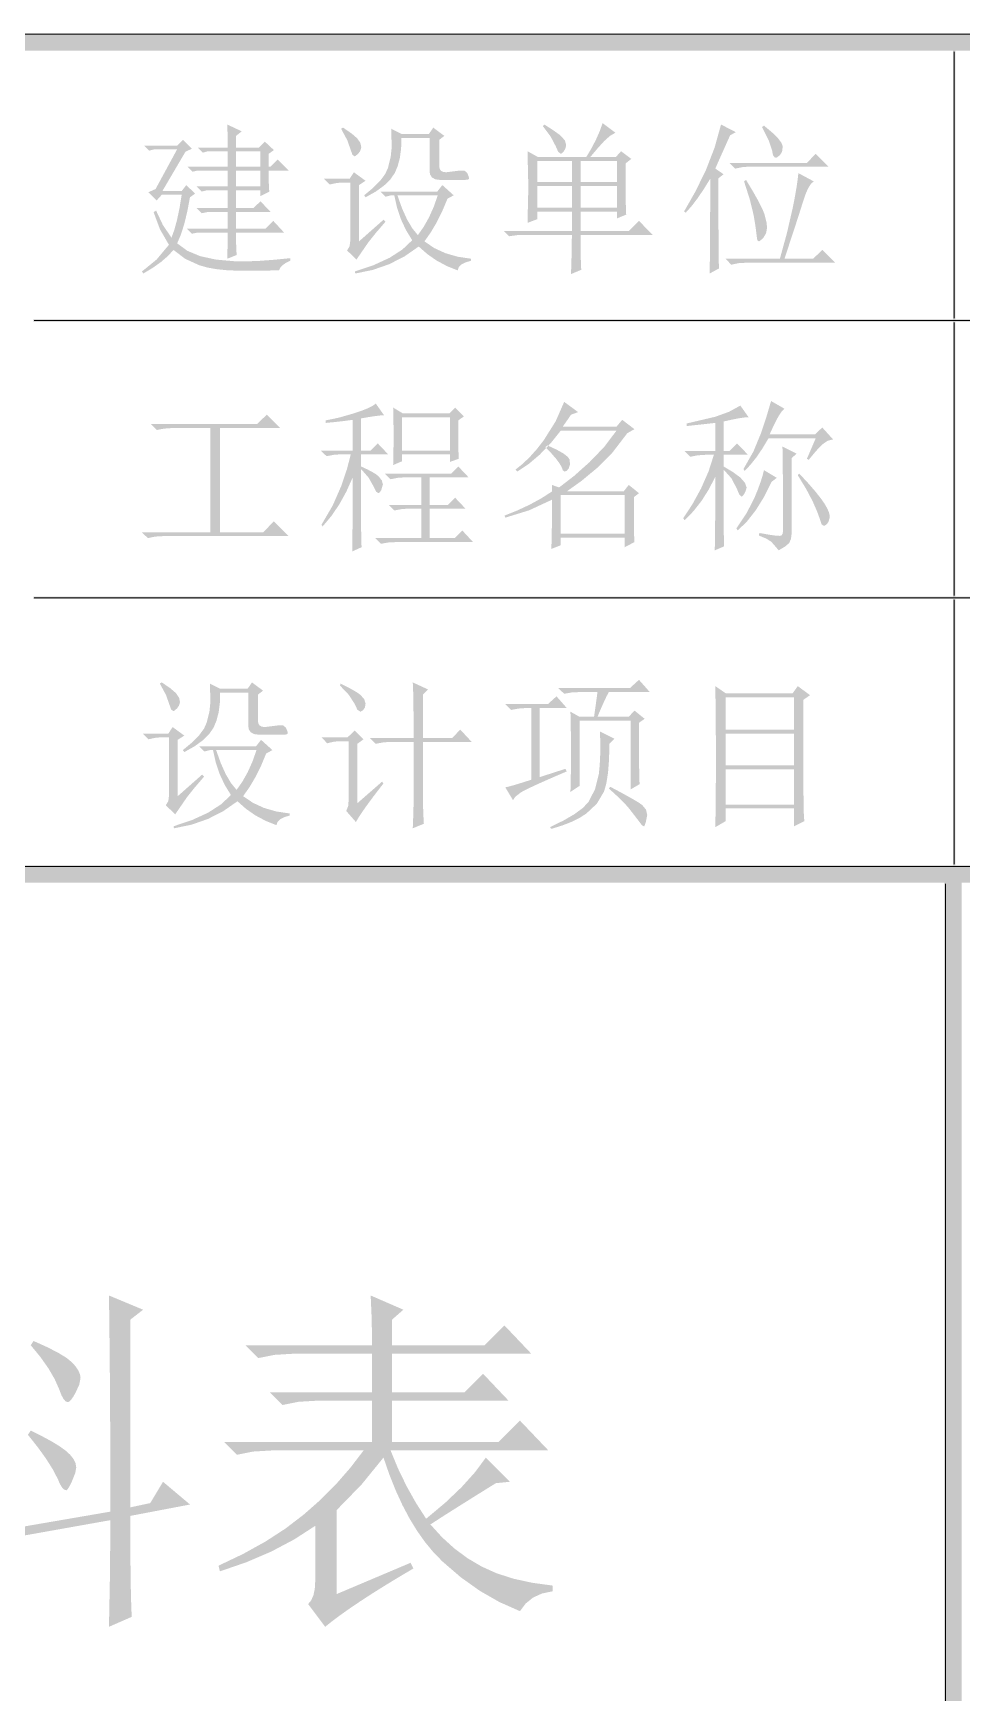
# Model space of a CAD drawing. Header units: millimetres. Extents: x 0 to 169, y 13 to 258.
# Drawn here: x 82.74 to 100.74, y 225.94 to 258.11 of the extents above; entities that cross this region are included whole.
import ezdxf

# ---------------------------------------------------------------- set-up
doc = ezdxf.new("R2010")
doc.units = ezdxf.units.MM

msp = doc.modelspace()

# ---------------------------------------------------------------- hatches: boundary and pattern name
h = msp.add_hatch(color=0)
h.dxf.hatch_style = 2
h.paths.add_polyline_path([(0, 257.767226), (168.994667, 257.767226), (168.994667, 258.105892), (0, 258.105892)])
h = msp.add_hatch(color=0)
h.dxf.hatch_style = 2
h.paths.add_polyline_path([(0.338667, 257.767226), (168.994667, 257.767226), (168.994667, 258.105892), (0.338667, 258.105892)])
h = msp.add_hatch(color=0)
h.dxf.hatch_style = 2
h.paths.add_polyline_path([(100.566361, 252.560226), (100.608694, 252.560226), (100.608694, 257.767226), (100.566361, 257.767226)])
h = msp.add_hatch(color=0)
h.paths.add_polyline_path([(85.775712, 254.92516), (85.723002, 254.646107), (85.664091, 254.404261), (85.598978, 254.199623), (85.527665, 254.032191), (85.726102, 253.887497), (85.974149, 253.784144), (86.279385, 253.717998), (86.646632, 253.684925), (86.862639, 253.682772), (87.113787, 253.692505), (87.400074, 253.713606), (87.721502, 253.745559), (87.721502, 253.69595), (87.638992, 253.656589), (87.574052, 253.612578), (87.527715, 253.5634), (87.501016, 253.508536), (87.119299, 253.503713), (86.696241, 253.503024), (86.482387, 253.512412), (86.287653, 253.532652), (86.112556, 253.564261), (85.957613, 253.607755), (85.684072, 253.731779), (85.456007, 253.905411), (85.348434, 253.787417), (85.215539, 253.672523), (85.056807, 253.559696), (84.871719, 253.447903), (84.844158, 253.486488), (85.13079, 253.720754), (85.367812, 254.00463), (85.19418, 254.305043), (85.070156, 254.638528), (85.119766, 254.666089), (85.252057, 254.385658), (85.417422, 254.142434), (85.473232, 254.296516), (85.524909, 254.486255), (85.572451, 254.712167), (85.615859, 254.974769), (85.230009, 254.974769), (85.13079, 254.864526), (84.970937, 255.024378), (85.108741, 255.085012), (85.527665, 255.856714), (85.092205, 255.856714), (84.981962, 255.829153), (84.882743, 255.928372), (85.527665, 255.928372), (85.637908, 256.038615), (85.814297, 255.867738), (85.687517, 255.807104), (85.241033, 255.046427), (85.615859, 255.046427), (85.704054, 255.162182), (85.874931, 254.996818)])
h.paths.add_polyline_path([(87.302578, 255.443302), (87.30275, 255.31213), (87.303956, 255.200078), (87.307229, 255.107664), (87.313602, 255.035403), (87.142726, 254.947208), (87.142726, 255.062964), (86.668681, 255.062964), (86.668681, 254.715698), (87.004922, 254.715698), (87.142726, 254.84799), (87.341163, 254.638528), (86.668681, 254.638528), (86.668681, 254.318823), (87.241944, 254.318823), (87.390773, 254.467651), (87.600234, 254.241653), (86.668681, 254.241653), (86.670059, 254.032191), (86.679705, 253.806193), (86.497804, 253.734535), (86.505383, 254.002563), (86.508828, 254.241653), (85.92454, 254.241653), (85.814297, 254.219604), (85.715078, 254.318823), (86.508828, 254.318823), (86.508828, 254.638528), (86.111953, 254.638528), (86.00171, 254.616479), (85.902491, 254.715698), (86.508828, 254.715698), (86.508828, 255.062964), (86.111953, 255.062964), (86.00171, 255.035403), (85.902491, 255.134622), (86.508828, 255.134622), (86.508828, 255.443302), (85.92454, 255.443302), (85.825321, 255.421253), (85.726102, 255.520472), (86.508828, 255.520472), (86.508828, 255.818128), (86.122977, 255.818128), (86.023759, 255.790568), (85.92454, 255.889786), (86.508828, 255.889786), (86.505383, 256.133699), (86.497804, 256.336271), (86.778924, 256.203979), (86.668681, 256.115785), (86.668681, 255.889786), (87.115165, 255.889786), (87.225408, 256.005542), (87.401797, 255.840177), (87.302578, 255.768519), (87.302578, 255.520472), (87.341163, 255.520472), (87.473455, 255.658276), (87.688429, 255.443302)])
h.paths.add_polyline_path([(86.668681, 255.818128), (86.668681, 255.520472), (87.142726, 255.520472), (87.142726, 255.818128)])
h.paths.add_polyline_path([(86.668681, 255.443302), (86.668681, 255.134622), (87.142726, 255.134622), (87.142726, 255.443302)])
h = msp.add_hatch(color=0)
h.paths.add_polyline_path([(88.70509, 256.253589), (88.743675, 256.275637), (88.910418, 256.160571), (89.019283, 256.066175), (89.078539, 255.97867), (89.096453, 255.895299), (89.076472, 255.823641), (89.035819, 255.768519), (88.990344, 255.731312), (88.969674, 255.71891), (88.924887, 255.748538), (88.892503, 255.840177), (88.825669, 256.030346)])
h.paths.add_polyline_path([(89.052356, 254.070776), (89.526401, 254.4897), (89.564986, 254.451115), (89.383085, 254.240275), (89.234257, 254.05424), (89.002747, 253.717998), (88.820845, 253.894387), (88.869766, 253.97638), (88.881479, 254.070776), (88.881479, 255.211792), (88.721627, 255.211792), (88.611384, 255.200767), (88.484604, 255.173207), (88.374361, 255.28345), (88.870455, 255.28345), (88.953137, 255.410229), (89.179135, 255.244865), (89.052356, 255.162182)])
h.paths.add_polyline_path([(89.796497, 254.963745), (89.886414, 254.710616), (89.982532, 254.497279), (90.084851, 254.324249), (90.193372, 254.192043), (90.30482, 254.351379), (90.406967, 254.532419), (90.498779, 254.736196), (90.579222, 254.963745)])
h.paths.add_polyline_path([(89.465767, 255.035403), (90.568198, 255.035403), (90.667417, 255.162182), (90.887903, 254.963745), (90.766635, 254.897599), (90.667417, 254.659887), (90.55993, 254.442846), (90.444174, 254.246476), (90.320151, 254.070776), (90.510234, 253.941499), (90.724605, 253.842711), (90.962747, 253.773895), (91.224144, 253.734535), (91.224144, 253.69595), (91.114676, 253.662791), (91.034664, 253.620847), (90.984624, 253.569601), (90.965073, 253.508536), (90.753286, 253.593286), (90.556485, 253.698706), (90.375186, 253.824796), (90.209908, 253.971557), (89.934903, 253.780441), (89.638711, 253.629115), (89.320815, 253.518097), (88.980698, 253.447903), (88.969674, 253.486488), (89.336662, 253.610684), (89.644223, 253.752449), (89.892873, 253.912818), (90.083128, 254.092825), (89.962206, 254.290142), (89.86402, 254.501413), (89.788573, 254.726119), (89.735863, 254.963745), (89.675229, 254.963745), (89.564986, 254.936184)])
h.paths.add_polyline_path([(90.606783, 255.531497), (90.615051, 255.477667), (90.639856, 255.439857), (90.681197, 255.41755), (90.739075, 255.410229), (91.003658, 255.443302), (91.093919, 255.443991), (91.146974, 255.399205), (91.174535, 255.338571), (91.185559, 255.294474), (91.177291, 255.274492), (91.152486, 255.266913), (91.120274, 255.263726), (91.056023, 255.26209), (90.958699, 255.261487), (90.827269, 255.261401), (90.628832, 255.261401), (90.531766, 255.273803), (90.464156, 255.31101), (90.426518, 255.373022), (90.41937, 255.459839), (90.41937, 256.0772), (89.873667, 256.0772), (89.868585, 255.876695), (89.845417, 255.696861), (89.804679, 255.537698), (89.746887, 255.399205), (89.661277, 255.2732), (89.537425, 255.151847), (89.376367, 255.035661), (89.179135, 254.92516), (89.151575, 254.963745), (89.329342, 255.111626), (89.465767, 255.249688), (89.560852, 255.378448), (89.614595, 255.498424), (89.666961, 255.714087), (89.686253, 255.900811), (89.675229, 256.253589), (89.873667, 256.15437), (90.408345, 256.15437), (90.491028, 256.275637), (90.706002, 256.115785), (90.606783, 256.038615)])
h = msp.add_hatch(color=0)
h.paths.add_polyline_path([(92.505389, 255.630715), (92.505389, 255.222816), (93.177872, 255.222816), (93.177872, 255.630715)])
h.paths.add_polyline_path([(93.348748, 255.630715), (93.348748, 255.222816), (94.054304, 255.222816), (94.054304, 255.630715)])
h.paths.add_polyline_path([(92.505389, 255.145646), (92.505389, 254.726722), (93.177872, 254.726722), (93.177872, 255.145646)])
h.paths.add_polyline_path([(93.348748, 255.145646), (93.348748, 254.726722), (94.054304, 254.726722), (94.054304, 255.145646)])
h.paths.add_polyline_path([(92.615632, 256.303198), (92.643193, 256.336271), (92.803045, 256.234296), (92.946361, 256.132321), (93.042135, 256.029657), (93.067628, 255.939396), (93.051092, 255.865671), (93.018019, 255.812616), (92.984257, 255.778165), (92.962898, 255.768519), (92.913288, 255.805726), (92.863679, 255.917347), (92.76446, 256.106138)])
h.paths.add_polyline_path([(93.348748, 254.192043), (93.348921, 253.958294), (93.350126, 253.768986), (93.353399, 253.623086), (93.359773, 253.519561), (93.161335, 253.436878), (93.173737, 253.8434), (93.177872, 254.192043), (92.119538, 254.192043), (91.959686, 254.169995), (91.860467, 254.269214), (93.177872, 254.269214), (93.177872, 254.649552), (92.505389, 254.649552), (92.505389, 254.500724), (92.317976, 254.429066), (92.334512, 255.123597), (92.317976, 255.818128), (92.516413, 255.707885), (93.458991, 255.707885), (93.545808, 255.853957), (93.640892, 256.033102), (93.719441, 256.210869), (93.773184, 256.363832), (94.021231, 256.176418), (93.915122, 256.114407), (93.800745, 256.011054), (93.676721, 255.873939), (93.536161, 255.707885), (94.032255, 255.707885), (94.131474, 255.818128), (94.329911, 255.6693), (94.219668, 255.581106), (94.219841, 255.23384), (94.221046, 254.95272), (94.224319, 254.737747), (94.230693, 254.588918), (94.054304, 254.51726), (94.054304, 254.649552), (93.348748, 254.649552), (93.348748, 254.269214), (94.280302, 254.269214), (94.47874, 254.467651), (94.748835, 254.192043)])
h = msp.add_hatch(color=0)
h.paths.add_polyline_path([(95.848179, 253.447903), (95.850235, 253.559556), (95.852227, 253.704476), (95.854089, 253.882857), (95.855758, 254.094892), (95.857168, 254.340775), (95.858256, 254.620699), (95.858956, 254.93486), (95.859203, 255.28345), (95.730873, 255.077864), (95.609778, 254.899666), (95.494884, 254.749374), (95.385158, 254.627503), (95.352085, 254.649552), (95.572571, 255.03747), (95.776521, 255.454326), (95.945331, 255.891164), (96.068665, 256.336271), (96.355297, 256.187443), (96.245054, 256.126809), (96.152208, 255.91907), (96.072799, 255.742336), (96.007859, 255.596609), (95.958422, 255.481887), (96.118274, 255.371644), (96.019056, 255.294474), (96.019077, 254.941761), (96.019228, 254.627676), (96.019637, 254.35209), (96.020434, 254.114873), (96.021747, 253.915897), (96.023706, 253.755033), (96.026441, 253.632151), (96.03008, 253.547122)])
h.paths.add_polyline_path([(96.862415, 256.286661), (96.901, 256.314222), (97.057063, 256.183911), (97.169717, 256.073755), (97.238964, 255.983235), (97.264802, 255.911835), (97.251711, 255.807793), (97.209681, 255.740958), (97.159382, 255.703751), (97.138023, 255.691349), (97.108136, 255.699703), (97.084968, 255.725111), (97.069035, 255.768088), (97.060852, 255.829153), (96.990572, 256.035169)])
h.paths.add_polyline_path([(96.228517, 255.59213), (97.733335, 255.59213), (97.904212, 255.768519), (98.152259, 255.520472), (96.625392, 255.520472), (96.480698, 255.509448), (96.344273, 255.481887)])
h.paths.add_polyline_path([(96.515149, 255.23384), (96.553734, 255.261401), (96.691108, 255.033163), (96.796958, 254.845234), (96.870769, 254.698645), (96.912024, 254.594431), (96.949231, 254.44698), (96.961634, 254.340872), (96.942341, 254.22925), (96.889976, 254.142434), (96.833476, 254.088002), (96.801781, 254.070776), (96.772153, 254.091447), (96.763196, 254.153458), (96.741148, 254.331914), (96.702562, 254.572382), (96.629526, 254.874172)])
h.paths.add_polyline_path([(97.56797, 255.393693), (97.865627, 255.23384), (97.808697, 255.182078), (97.753317, 255.092591), (97.69897, 254.964864), (97.645141, 254.79838), (97.580028, 254.592622), (97.500447, 254.347073), (97.406396, 254.061216), (97.297875, 253.734535), (97.854602, 253.734535), (98.030991, 253.905411), (98.279038, 253.657365), (96.564759, 253.657365), (96.407662, 253.648407), (96.267102, 253.61878), (96.156859, 253.734535), (97.209681, 253.734535), (97.346106, 254.231317), (97.457727, 254.715698), (97.501308, 254.937907), (97.53352, 255.124975), (97.555396, 255.276904)])
h = msp.add_hatch(color=0)
h.dxf.hatch_style = 2
h.paths.add_polyline_path([(82.736972, 252.517892), (168.656, 252.517892), (168.656, 252.560226), (82.736972, 252.560226)])
h = msp.add_hatch(color=0)
h.dxf.hatch_style = 2
h.paths.add_polyline_path([(100.566361, 247.183892), (100.608694, 247.183892), (100.608694, 252.517892), (100.566361, 252.517892)])
h = msp.add_hatch(color=0)
h.paths.add_polyline_path([(89.713814, 249.73624), (89.724839, 250.298479), (89.713814, 250.849694), (89.895715, 250.739451), (90.80522, 250.739451), (90.915464, 250.849694), (91.08634, 250.678818), (90.976097, 250.601648), (90.976269, 250.341198), (90.977475, 250.130359), (90.980748, 249.969128), (90.987122, 249.857507), (90.816245, 249.796873), (90.816245, 249.945701), (89.884691, 249.945701), (89.884691, 249.807898)])
h.paths.add_polyline_path([(89.884691, 250.662281), (89.884691, 250.017359), (90.816245, 250.017359), (90.816245, 250.662281)])
h.paths.add_polyline_path([(89.54845, 249.570875), (90.838293, 249.570875), (90.976097, 249.708679), (91.174535, 249.499217), (90.41937, 249.499217), (90.41937, 248.964538), (90.77766, 248.964538), (90.915464, 249.102342), (91.113901, 248.89288), (90.41937, 248.89288), (90.41937, 248.319616), (90.904439, 248.319616), (91.053267, 248.468444), (91.262729, 248.242446), (89.774448, 248.242446), (89.617352, 248.234178), (89.476792, 248.209373), (89.366549, 248.319616), (90.259517, 248.319616), (90.259517, 248.89288), (90.033519, 248.89288), (89.876423, 248.881856), (89.735863, 248.854295), (89.62562, 248.964538), (90.259517, 248.964538), (90.259517, 249.499217), (89.961861, 249.499217), (89.804765, 249.488193), (89.664205, 249.460632)])
h.paths.add_polyline_path([(88.931089, 250.612672), (88.836865, 250.599322), (88.718871, 250.584422), (88.576071, 250.568489), (88.407434, 250.552038), (88.407434, 250.601648), (88.662371, 250.654013), (88.958649, 250.739451), (89.103171, 250.788113), (89.221855, 250.835225), (89.313666, 250.881303), (89.377573, 250.926865), (89.537425, 250.700866), (89.466112, 250.696818), (89.367927, 250.685019), (89.24287, 250.665985), (89.090941, 250.640233), (89.090941, 250.017359), (89.278354, 250.017359), (89.416158, 250.155163), (89.614595, 249.945701), (89.090941, 249.945701), (89.090941, 249.708679), (89.208677, 249.65373), (89.305226, 249.603948), (89.380071, 249.5583), (89.432694, 249.515753), (89.494706, 249.436516), (89.515377, 249.361413), (89.482304, 249.245658), (89.450609, 249.203628), (89.427182, 249.190536), (89.385152, 249.220164), (89.338988, 249.311804), (89.239769, 249.489571), (89.090941, 249.659069), (89.090963, 249.353382), (89.091113, 249.081155), (89.091522, 248.842259), (89.092319, 248.636565), (89.093632, 248.463944), (89.095592, 248.324267), (89.098326, 248.217405), (89.101965, 248.143227), (88.920064, 248.060545), (88.924112, 248.324095), (88.927643, 248.651724), (88.930141, 249.043431), (88.931089, 249.499217), (88.808013, 249.223093), (88.66995, 248.972806), (88.516385, 248.747325), (88.3468, 248.545615), (88.324752, 248.578687), (88.54386, 248.954892), (88.70509, 249.322828), (88.819467, 249.659069), (88.892503, 249.945701), (88.721627, 249.945701), (88.56453, 249.934677), (88.42397, 249.907116), (88.308215, 250.017359), (88.931089, 250.017359)])
h = msp.add_hatch(color=0)
h.paths.add_polyline_path([(94.252741, 250.353601), (93.964042, 249.977396), (93.662941, 249.675606), (93.364596, 249.428937), (93.078653, 249.223609), (94.181083, 249.223609), (94.280302, 249.350389), (94.47874, 249.190536), (94.379521, 249.113366), (94.379521, 248.644833), (94.380899, 248.449841), (94.390545, 248.242446), (94.203132, 248.143227), (94.203132, 248.330641), (92.962898, 248.330641), (92.962898, 248.181812), (92.780997, 248.110155), (92.785045, 248.307386), (92.788576, 248.468444), (92.791073, 248.592296), (92.792021, 248.677906), (92.792021, 249.063757), (92.346225, 248.857051), (91.888028, 248.716491), (91.871491, 248.755076), (92.12772, 248.858515), (92.366896, 248.970739), (92.588502, 249.092265), (92.792021, 249.223609), (92.792021, 249.350389), (92.929825, 249.30078), (93.216457, 249.521266), (93.519625, 249.791361), (93.806257, 250.089017), (94.04328, 250.40321), (92.962898, 250.40321), (92.761359, 250.152063), (92.55362, 249.936055), (92.33968, 249.755188), (92.119538, 249.60946), (92.086465, 249.648045), (92.225992, 249.760786), (92.363451, 249.892647), (92.498843, 250.044145), (92.632168, 250.215797), (92.863679, 250.583733), (93.029043, 250.959938), (93.299139, 250.7615), (93.161335, 250.711891), (93.071074, 250.579599), (93.001483, 250.48038), (94.04328, 250.48038), (94.153523, 250.612672), (94.390545, 250.430771)])
h.paths.add_polyline_path([(92.703826, 250.116578), (92.882627, 250.033982), (93.013885, 249.960171), (93.097601, 249.895661), (93.133774, 249.84097), (93.142043, 249.745197), (93.117238, 249.670094), (93.076586, 249.62324), (93.040068, 249.60946), (93.00355, 249.63082), (92.979434, 249.697655), (92.934992, 249.771896), (92.867813, 249.861641), (92.777896, 249.965855), (92.665241, 250.083505)])
h.paths.add_polyline_path([(92.962898, 249.151951), (92.962898, 248.407811), (94.203132, 248.407811), (94.203132, 249.151951)])
h = msp.add_hatch(color=0)
h.paths.add_polyline_path([(97.733335, 249.857507), (97.904212, 250.254382), (96.989194, 250.254382), (96.873439, 250.059992), (96.757684, 249.889891), (96.641929, 249.74356), (96.526174, 249.620484), (96.504125, 249.659069), (96.697739, 250.000823), (96.845878, 250.359113), (96.956811, 250.696732), (97.038804, 250.976474), (97.297875, 250.827646), (97.246112, 250.778036), (97.181431, 250.678818), (97.103313, 250.52999), (97.011243, 250.331552), (97.893187, 250.331552), (98.030991, 250.463844), (98.240453, 250.232333), (98.138478, 250.208218), (98.036503, 250.138627), (97.915925, 250.013914), (97.766408, 249.835458)])
h.paths.add_polyline_path([(97.270314, 248.45742), (97.270067, 248.777814), (97.269367, 249.065135), (97.268279, 249.319383), (97.266869, 249.540558), (97.2652, 249.72866), (97.263338, 249.88369), (97.261346, 250.005646), (97.25929, 250.09453), (97.534898, 249.956726), (97.435679, 249.868531), (97.435679, 248.396786), (97.423276, 248.29619), (97.386069, 248.220398), (97.311655, 248.157697), (97.187632, 248.082594), (97.044316, 248.247958), (96.945786, 248.310659), (96.801781, 248.369226), (96.812806, 248.418835), (96.987644, 248.387829), (97.115974, 248.369226), (97.198829, 248.363025), (97.237241, 248.369226), (97.262046, 248.402988)])
h.paths.add_polyline_path([(96.901, 249.637021), (97.149047, 249.488193), (97.049828, 249.411023), (96.900053, 249.113366), (96.740459, 248.857051), (96.571563, 248.642077), (96.393882, 248.468444), (96.366321, 248.50703), (96.568204, 248.80882), (96.724611, 249.118878), (96.785503, 249.269601), (96.835543, 249.406888), (96.874214, 249.529706)])
h.paths.add_polyline_path([(97.584507, 249.570875), (97.757278, 249.385012), (97.895944, 249.224987), (98.001536, 249.091834), (98.075089, 248.986587), (98.124698, 248.900976), (98.157771, 248.826734), (98.174307, 248.764895), (98.174307, 248.716491), (98.152948, 248.638632), (98.119186, 248.589712), (98.085424, 248.564907), (98.064064, 248.556639), (98.019967, 248.582822), (97.992406, 248.666882), (97.930395, 248.83707), (97.843578, 249.036196), (97.720933, 249.268396), (97.556946, 249.537802)])
h.paths.add_polyline_path([(96.118274, 249.648045), (96.118296, 249.377002), (96.118447, 249.130247), (96.118856, 248.90778), (96.119652, 248.709601), (96.120966, 248.53571), (96.122925, 248.386107), (96.12566, 248.260791), (96.129299, 248.159764), (95.947398, 248.082594), (95.949454, 248.187798), (95.951446, 248.313415), (95.953308, 248.459703), (95.954977, 248.626919), (95.956387, 248.815322), (95.957474, 249.025172), (95.958174, 249.256725), (95.958422, 249.510241), (95.831298, 249.262194), (95.689704, 249.038952), (95.533642, 248.840515), (95.363109, 248.666882), (95.335549, 248.705467), (95.513316, 248.974184), (95.682814, 249.284243), (95.827508, 249.613594), (95.930861, 249.934677), (95.771009, 249.934677), (95.613912, 249.923653), (95.473352, 249.896092), (95.363109, 250.006335), (95.958422, 250.006335), (95.958422, 250.552038), (95.401694, 250.491405), (95.401694, 250.541014), (95.963934, 250.673306), (96.224383, 250.76839), (96.443491, 250.88828), (96.603344, 250.662281), (96.520575, 250.657114), (96.412485, 250.641611), (96.278557, 250.615772), (96.118274, 250.579599), (96.118274, 250.006335), (96.228517, 250.006335), (96.377345, 250.155163), (96.592319, 249.934677), (96.118274, 249.934677), (96.118274, 249.708679), (96.30362, 249.597058), (96.443491, 249.493705), (96.533064, 249.391041), (96.564759, 249.30078), (96.553734, 249.251859), (96.526174, 249.190536), (96.49379, 249.140927), (96.46554, 249.124391), (96.42351, 249.161598), (96.377345, 249.273219), (96.270548, 249.479235)])
h = msp.add_hatch(color=0)
h.dxf.hatch_style = 2
h.paths.add_polyline_path([(85.020547, 250.52999), (87.07658, 250.52999), (87.263993, 250.711891), (87.523064, 250.452819), (86.36, 250.452819), (86.36, 248.429859), (87.192335, 248.429859), (87.401797, 248.644833), (87.688429, 248.358201), (85.257569, 248.358201), (85.100473, 248.349244), (84.959913, 248.319616), (84.844158, 248.429859), (86.172587, 248.429859), (86.172587, 250.452819), (85.428446, 250.452819), (85.27135, 250.441795), (85.13079, 250.414234)])
h = msp.add_hatch(color=0)
h.dxf.hatch_style = 2
h.paths.add_polyline_path([(82.736972, 247.141559), (168.656, 247.141559), (168.656, 247.183892), (82.736972, 247.183892)])
h = msp.add_hatch(color=0)
h.dxf.hatch_style = 2
h.paths.add_polyline_path([(100.566361, 241.976892), (100.608694, 241.976892), (100.608694, 247.141559), (100.566361, 247.141559)])
h = msp.add_hatch(color=0)
h.paths.add_polyline_path([(85.191424, 245.500922), (85.230009, 245.52297), (85.396751, 245.407904), (85.505616, 245.313509), (85.564872, 245.226003), (85.582786, 245.142632), (85.562805, 245.070974), (85.522153, 245.015852), (85.476678, 244.978645), (85.456007, 244.966243), (85.411221, 244.995871), (85.378837, 245.08751), (85.312002, 245.27768)])
h.paths.add_polyline_path([(85.538689, 243.318109), (86.012734, 243.737033), (86.051319, 243.698448), (85.869418, 243.487608), (85.72059, 243.301573), (85.48908, 242.965332), (85.307179, 243.14172), (85.356099, 243.223714), (85.367812, 243.318109), (85.367812, 244.459125), (85.20796, 244.459125), (85.097717, 244.448101), (84.970937, 244.42054), (84.860694, 244.530783), (85.356788, 244.530783), (85.43947, 244.657562), (85.665469, 244.492198), (85.538689, 244.409516)])
h.paths.add_polyline_path([(86.28283, 244.211078), (86.372747, 243.95795), (86.468865, 243.744612), (86.571184, 243.571582), (86.679705, 243.439377), (86.791154, 243.598712), (86.893301, 243.779752), (86.985113, 243.98353), (87.065556, 244.211078)])
h.paths.add_polyline_path([(85.952101, 244.282736), (87.054531, 244.282736), (87.15375, 244.409516), (87.374236, 244.211078), (87.252969, 244.144932), (87.15375, 243.907221), (87.046263, 243.69018), (86.930508, 243.493809), (86.806484, 243.318109), (86.996568, 243.188832), (87.210939, 243.090044), (87.449081, 243.021228), (87.710477, 242.981868), (87.710477, 242.943283), (87.60101, 242.910124), (87.520997, 242.86818), (87.470957, 242.816934), (87.451406, 242.75587), (87.239619, 242.840619), (87.042818, 242.946039), (86.86152, 243.07213), (86.696241, 243.218891), (86.421237, 243.027774), (86.125044, 242.876448), (85.807148, 242.76543), (85.467031, 242.695236), (85.456007, 242.733821), (85.822996, 242.858017), (86.130557, 242.999783), (86.379206, 243.160152), (86.569462, 243.340158), (86.448539, 243.537476), (86.350354, 243.748746), (86.274906, 243.973453), (86.222196, 244.211078), (86.161562, 244.211078), (86.051319, 244.183517)])
h.paths.add_polyline_path([(87.093116, 244.77883), (87.101385, 244.725), (87.126189, 244.68719), (87.16753, 244.664883), (87.225408, 244.657562), (87.489991, 244.690635), (87.580253, 244.691324), (87.633307, 244.646538), (87.660868, 244.585905), (87.671892, 244.541807), (87.663624, 244.521826), (87.638819, 244.514247), (87.606608, 244.51106), (87.542357, 244.509423), (87.445033, 244.508821), (87.313602, 244.508734), (87.115165, 244.508734), (87.018099, 244.521137), (86.950489, 244.558344), (86.912852, 244.620355), (86.905703, 244.707172), (86.905703, 245.324533), (86.36, 245.324533), (86.354918, 245.124028), (86.33175, 244.944194), (86.291012, 244.785031), (86.23322, 244.646538), (86.14761, 244.520534), (86.023759, 244.39918), (85.8627, 244.282994), (85.665469, 244.172493), (85.637908, 244.211078), (85.815675, 244.358959), (85.952101, 244.497021), (86.047185, 244.625781), (86.100929, 244.745757), (86.153294, 244.96142), (86.172587, 245.148144), (86.161562, 245.500922), (86.36, 245.401703), (86.894679, 245.401703), (86.977361, 245.52297), (87.192335, 245.363118), (87.093116, 245.285948)])
h = msp.add_hatch(color=0)
h.paths.add_polyline_path([(88.683042, 245.462337), (88.694066, 245.500922), (88.820156, 245.437877), (88.925576, 245.381033), (89.010326, 245.33039), (89.074405, 245.285948), (89.151575, 245.20051), (89.179135, 245.115071), (89.167422, 245.037212), (89.135038, 244.988292), (89.097142, 244.963487), (89.079917, 244.955219), (89.020661, 244.992426), (88.969674, 245.104047), (88.853229, 245.283192)])
h.paths.add_polyline_path([(89.019283, 243.180306), (89.49884, 243.599229), (89.526401, 243.566156), (89.328911, 243.308721), (89.174312, 243.098312), (89.062088, 242.934412), (88.991722, 242.816503), (88.804309, 243.031477), (88.841516, 243.125184), (88.853918, 243.2685), (88.853918, 244.381955), (88.534214, 244.381955), (88.644457, 244.381955), (88.554195, 244.370931), (88.434995, 244.34337), (88.324752, 244.459125), (88.83187, 244.459125), (88.969674, 244.591417), (89.14055, 244.42054), (89.019283, 244.332345)])
h.paths.add_polyline_path([(90.110689, 244.442589), (90.109656, 244.820688), (90.106555, 245.127474), (90.101387, 245.361912), (90.094153, 245.52297), (90.391809, 245.385167), (90.29259, 245.285948), (90.29259, 244.442589), (90.85483, 244.442589), (91.014682, 244.607953), (91.235168, 244.370931), (90.29259, 244.370931), (90.29259, 243.240939), (90.296724, 243.003917), (90.309127, 242.783431), (90.094153, 242.695236), (90.101387, 242.877223), (90.106555, 243.034923), (90.109656, 243.168851), (90.110689, 243.279524), (90.110689, 244.370931), (89.476792, 244.370931), (89.664205, 244.370931), (89.516755, 244.359906), (89.377573, 244.332345), (89.26733, 244.442589)])
h = msp.add_hatch(color=0)
h.paths.add_polyline_path([(92.554998, 243.687424), (93.051092, 243.847276), (93.078653, 243.797667), (92.894674, 243.71886), (92.731301, 243.647805), (92.58847, 243.584501), (92.466115, 243.528949), (92.364172, 243.481149), (92.282577, 243.441099), (92.221265, 243.408802), (92.180172, 243.384255), (92.081642, 243.306396), (92.036856, 243.240939), (91.888028, 243.488986), (91.968815, 243.50759), (92.079575, 243.538595), (92.221341, 243.582004), (92.395146, 243.637814), (92.395146, 245.026877), (92.295927, 245.026877), (92.138831, 245.015852), (91.998271, 244.988292), (91.888028, 245.104047), (92.714851, 245.104047), (92.880215, 245.252875), (93.078653, 245.026877), (92.554998, 245.026877)])
h.paths.add_polyline_path([(93.150311, 243.400792), (93.15789, 243.748746), (93.161335, 244.150444), (93.15789, 244.565234), (93.150311, 244.955219), (93.3267, 244.856), (93.607819, 244.856), (93.630557, 245.016197), (93.649161, 245.149522), (93.66363, 245.255976), (93.673965, 245.335557), (93.3267, 245.335557), (93.169603, 245.327289), (93.029043, 245.302484), (92.913288, 245.412727), (94.302351, 245.412727), (94.47874, 245.57258), (94.688201, 245.335557), (93.894451, 245.335557), (93.853024, 245.259076), (93.802812, 245.153656), (93.743298, 245.019298), (93.673965, 244.856), (94.280302, 244.856), (94.390545, 244.977267), (94.588983, 244.817415), (94.47874, 244.740245), (94.47874, 243.98508), (94.489764, 243.54962), (94.318887, 243.450401), (94.318887, 244.77883), (93.3267, 244.77883), (93.3267, 243.516547)])
h.paths.add_polyline_path([(94.004694, 244.431564), (93.905476, 244.332345), (93.898413, 244.02332), (93.877915, 243.765972), (93.845014, 243.5603), (93.800745, 243.406304), (93.660874, 243.171348), (93.458991, 242.981868), (93.3298, 242.898152), (93.173737, 242.820638), (92.990803, 242.749324), (92.780997, 242.684212), (92.753436, 242.717285), (93.016986, 242.846562), (93.228859, 242.970155), (93.389056, 243.08858), (93.497576, 243.202354), (93.626423, 243.45109), (93.701526, 243.753569), (93.718149, 243.928322), (93.72702, 244.122195), (93.728656, 244.335704), (93.723575, 244.569368)])
h.paths.add_polyline_path([(93.922012, 243.50001), (94.15335, 243.375901), (94.334046, 243.276079), (94.463064, 243.200029), (94.539373, 243.147233), (94.613787, 243.059038), (94.638592, 242.954307), (94.611031, 242.816503), (94.590361, 242.754492), (94.577958, 242.733821), (94.535928, 242.754492), (94.489764, 242.816503), (94.263766, 243.108648), (94.110114, 243.269189), (93.894451, 243.466937)])
h = msp.add_hatch(color=0)
h.paths.add_polyline_path([(96.156859, 243.836252), (96.156859, 243.152745), (97.485288, 243.152745), (97.485288, 243.836252)])
h.paths.add_polyline_path([(95.958422, 242.717285), (95.96247, 242.967226), (95.966001, 243.269878), (95.968499, 243.624206), (95.969446, 244.029177), (95.968499, 244.440521), (95.966001, 244.814659), (95.96247, 245.151589), (95.958422, 245.451312), (96.156859, 245.313509), (97.457727, 245.313509), (97.556946, 245.451312), (97.793969, 245.274924), (97.667189, 245.186729), (97.667189, 243.351182), (97.668223, 243.17953), (97.671323, 243.036301), (97.676491, 242.920976), (97.683726, 242.83304), (97.485288, 242.733821), (97.485288, 243.081087), (96.156859, 243.081087), (96.156859, 242.83304)])
h.paths.add_polyline_path([(96.156859, 245.236339), (96.156859, 244.607953), (97.485288, 244.607953), (97.485288, 245.236339)])
h.paths.add_polyline_path([(96.156859, 244.530783), (96.156859, 243.913422), (97.485288, 243.913422), (97.485288, 244.530783)])
h = msp.add_hatch(color=0)
h.dxf.hatch_style = 2
h.paths.add_polyline_path([(0.338667, 241.638226), (168.994667, 241.638226), (168.994667, 241.976892), (0.338667, 241.976892)])
h = msp.add_hatch(color=0)
h.dxf.hatch_style = 2
h.paths.add_polyline_path([(100.397028, 12.706615), (100.735691, 12.706615), (100.735691, 241.638226), (100.397028, 241.638226)])
h = msp.add_hatch(color=0)
h.paths.add_polyline_path([(81.063924, 228.127939), (81.069436, 227.816503), (81.091484, 227.43892), (80.678073, 227.190873), (80.689356, 227.864562), (80.698054, 228.595094), (80.703653, 229.381437), (80.705634, 230.222557), (80.431749, 229.701831), (80.106187, 229.215211), (79.728949, 228.763732), (79.300035, 228.348425), (79.244913, 228.431108), (79.658239, 228.980773), (80.021438, 229.587282), (80.333994, 230.249601), (80.595391, 230.966698), (79.906372, 230.966698), (79.658325, 230.911576), (79.437839, 231.132062), (80.705634, 231.132062), (80.678073, 233.612531), (81.28441, 233.336924), (81.063924, 233.143998), (81.063924, 231.132062), (81.615139, 231.132062), (81.945868, 231.462792), (82.441962, 230.966698), (81.063924, 230.966698), (81.063924, 230.525726), (81.411103, 230.384132), (81.683352, 230.265276), (81.880153, 230.169158), (82.00099, 230.095778), (82.073337, 230.029632), (82.125013, 229.955218), (82.156019, 229.872536), (82.166354, 229.781585), (82.151196, 229.698214), (82.111233, 229.561099), (82.084361, 229.488752), (82.061623, 229.437076), (82.04302, 229.40607), (82.02855, 229.395734), (81.985228, 229.407275), (81.938289, 229.442588), (81.888249, 229.502705), (81.835625, 229.58866), (81.703419, 229.762379), (81.53039, 229.953151), (81.317052, 230.161493), (81.063924, 230.387922)])
h.paths.add_polyline_path([(79.685885, 232.84083), (79.918343, 232.634985), (80.094474, 232.463247), (80.21376, 232.324582), (80.275686, 232.217957), (80.328051, 232.056037), (80.347344, 231.931325), (80.319094, 231.774917), (80.237101, 231.639181), (80.185338, 231.585351), (80.145461, 231.547541), (80.116953, 231.525234), (80.099297, 231.517913), (80.047534, 231.534622), (80.007657, 231.585437), (79.979149, 231.671392), (79.961493, 231.793521), (79.917137, 231.99816), (79.842293, 232.231737), (79.737476, 232.494253), (79.603203, 232.785708)])
h.paths.add_polyline_path([(82.74513, 232.758148), (83.00868, 232.639292), (83.220553, 232.530771), (83.38075, 232.432586), (83.489271, 232.344736), (83.561618, 232.26326), (83.613294, 232.184884), (83.6443, 232.110642), (83.654635, 232.041568), (83.629831, 231.912032), (83.555417, 231.749424), (83.508908, 231.670703), (83.4686, 231.615754), (83.434494, 231.583542), (83.406589, 231.573035), (83.365247, 231.588538), (83.323906, 231.635046), (83.282565, 231.712561), (83.241224, 231.821082), (83.154321, 232.017366), (83.033829, 232.225536), (82.879231, 232.445075), (82.690009, 232.675465)])
h.paths.add_polyline_path([(82.690009, 231.021819), (82.90593, 230.914246), (83.090329, 230.814425), (83.242688, 230.721838), (83.362491, 230.635969), (83.453356, 230.553286), (83.518899, 230.470604), (83.558603, 230.387922), (83.571953, 230.30524), (83.551283, 230.197753), (83.489271, 230.040656), (83.451116, 229.961936), (83.41968, 229.906987), (83.395478, 229.874775), (83.379028, 229.864267), (83.337687, 229.877789), (83.296345, 229.9187), (83.255004, 229.987516), (83.213663, 230.084753), (83.115478, 230.271736), (82.986287, 230.476805), (82.82609, 230.699445), (82.634887, 230.939137)])
h.paths.add_polyline_path([(84.233411, 229.450856), (84.232905, 230.046179), (84.231431, 230.620896), (84.229051, 231.175072), (84.225832, 231.708771), (84.221838, 232.222058), (84.217133, 232.714998), (84.211783, 233.187654), (84.205851, 233.640092), (84.867309, 233.364484), (84.619262, 233.171559), (84.619262, 229.533538), (85.005113, 229.61622), (85.25316, 230.029632), (85.776814, 229.58866), (84.619262, 229.368174), (84.619542, 229.053712), (84.620468, 228.759339), (84.622169, 228.484991), (84.624774, 228.230603), (84.628413, 227.996111), (84.633215, 227.781449), (84.639308, 227.586553), (84.646823, 227.411359), (84.205851, 227.218434), (84.225832, 228.272633), (84.233411, 229.285491), (82.221476, 228.927201), (82.00099, 228.789398), (81.67026, 229.009884)])
h.paths.add_polyline_path([(82.276597, 232.537661), (82.056111, 232.399858), (81.695754, 231.887227), (81.339531, 231.40767), (81.256849, 231.462792), (81.423161, 231.778965), (81.566219, 232.123561), (81.685505, 232.496062), (81.780503, 232.895951)])
h = msp.add_hatch(color=0)
h.dxf.hatch_style = 2
h.paths.add_polyline_path([(88.616896, 227.852332), (90.050056, 228.458668), (90.105177, 228.348425), (89.812678, 228.175072), (89.542851, 228.010634), (89.295633, 227.855238), (89.070959, 227.709016), (88.868765, 227.572095), (88.688984, 227.444605), (88.531554, 227.326675), (88.39641, 227.218434), (88.065681, 227.659406), (88.124419, 227.729858), (88.167655, 227.826149), (88.194355, 227.949311), (88.203484, 228.100378), (88.203484, 229.175248), (87.797135, 228.912646), (87.354613, 228.678465), (86.874883, 228.47219), (86.356913, 228.293304), (86.329352, 228.403547), (86.804776, 228.62989), (87.238858, 228.870702), (87.631599, 229.125983), (87.982998, 229.395734), (88.303392, 229.677888), (88.603115, 229.978645), (88.882168, 230.298005), (89.14055, 230.635969), (87.349101, 230.635969), (87.001835, 230.615298), (86.687642, 230.553286), (86.439595, 230.801333), (89.305915, 230.801333), (89.305915, 231.600595), (88.231045, 231.600595), (87.88378, 231.579925), (87.569587, 231.517913), (87.32154, 231.76596), (89.305915, 231.76596), (89.305915, 232.510101), (87.762512, 232.510101), (87.415247, 232.48943), (87.101054, 232.427418), (86.853007, 232.675465), (89.305915, 232.675465), (89.298336, 233.176382), (89.278354, 233.640092), (89.912252, 233.364484), (89.691766, 233.171559), (89.691766, 232.675465), (91.483215, 232.675465), (91.869066, 233.061316), (92.39272, 232.510101), (89.691766, 232.510101), (89.691766, 231.76596), (91.097365, 231.76596), (91.455655, 232.12425), (91.951748, 231.600595), (89.691766, 231.600595), (89.691766, 230.801333), (91.758823, 230.801333), (92.172234, 231.214745), (92.72345, 230.635969), (89.664205, 230.635969), (89.809846, 230.283535), (89.973574, 229.945572), (90.154873, 229.622077), (90.353224, 229.313052), (90.723227, 229.623025), (91.039487, 229.924212), (91.302003, 230.216098), (91.510776, 230.498165), (91.979309, 230.029632), (91.703701, 230.002071), (91.354455, 229.784944), (91.026396, 229.579702), (90.720041, 229.38583), (90.435906, 229.202809), (90.662249, 228.953642), (90.903061, 228.734965), (91.158343, 228.54626), (91.428094, 228.38701), (91.719377, 228.255666), (92.046833, 228.150677), (92.409429, 228.071526), (92.806132, 228.017696), (92.806132, 227.907453), (92.59934, 227.864217), (92.425104, 227.784808), (92.282908, 227.670258), (92.172234, 227.521602), (91.777426, 227.696355), (91.395021, 227.915032), (91.025018, 228.178152), (90.667417, 228.486229), (90.495851, 228.662209), (90.332553, 228.859505), (90.177524, 229.078247), (90.030763, 229.318564), (89.89227, 229.580585), (89.762046, 229.86444), (89.640089, 230.170256), (89.526401, 230.498165), (89.104721, 229.980023), (88.616896, 229.478417)])

# ---------------------------------------------------------------- linework, layer by layer
at = {"color": 0, "lineweight": 0}
for points in [[(0.021167, 258.084726), (168.9735, 258.084726)], [(100.587528, 257.746059), (100.587528, 252.581392)], [(82.758139, 252.539059), (168.634833, 252.539059)], [(100.587528, 252.496726), (100.587528, 247.205059)], [(82.758139, 247.162726), (168.634833, 247.162726)], [(100.587528, 247.120392), (100.587528, 241.998059)], [(0.359833, 241.955726), (168.9735, 241.955726)], [(100.418194, 241.617059), (100.418194, 12.727781)]]:
    msp.add_lwpolyline(points, dxfattribs=at)

doc.saveas('drawing.dxf')
